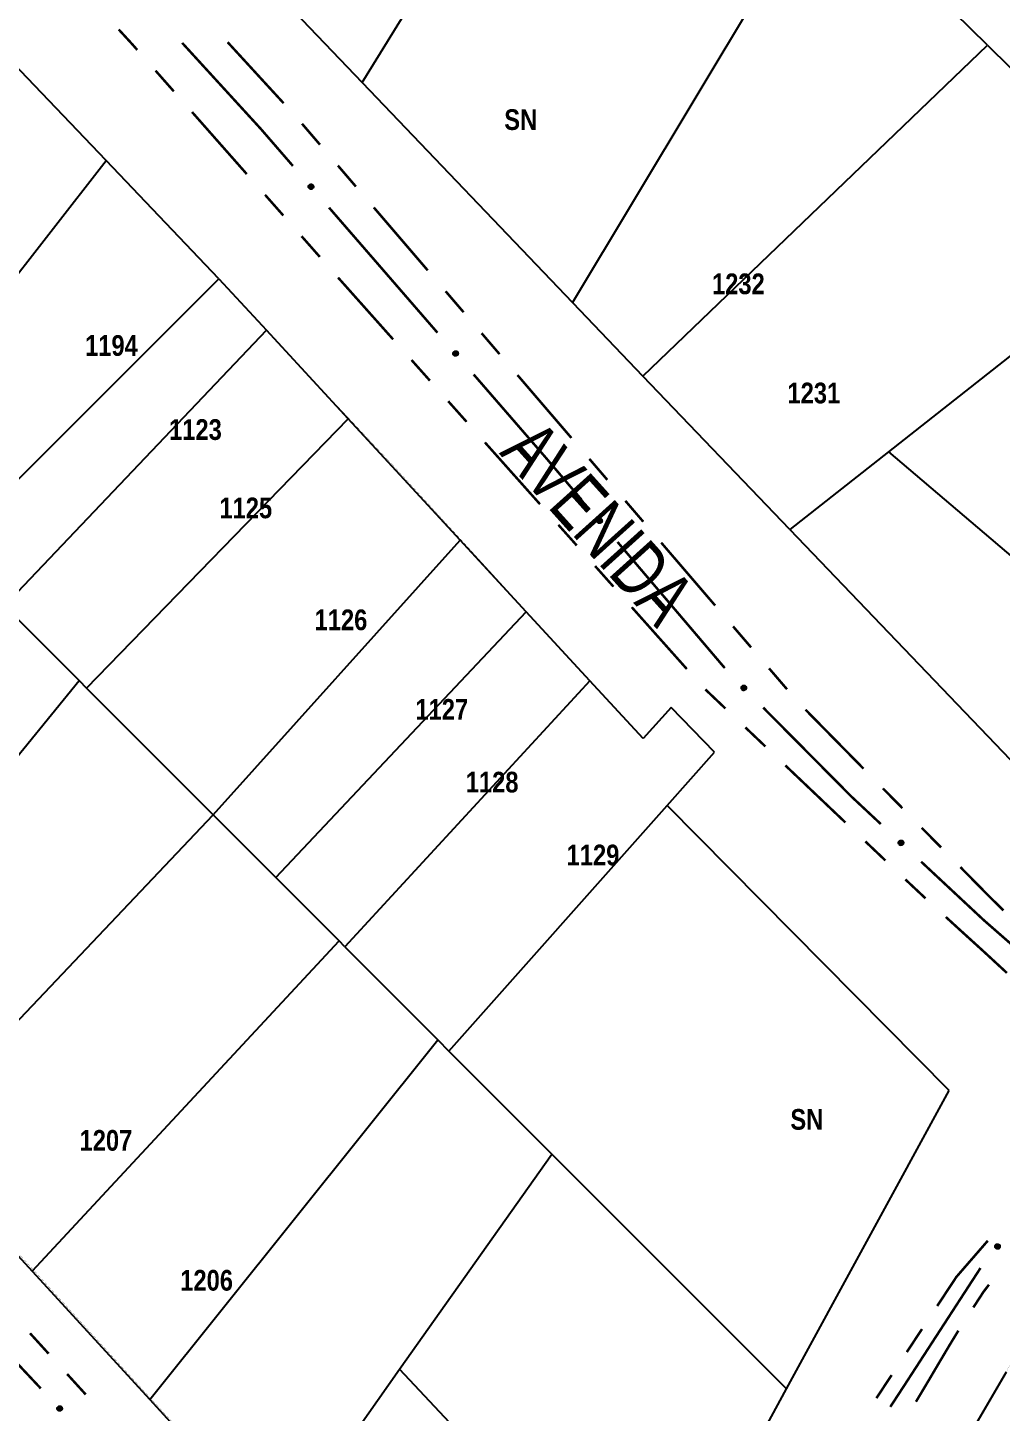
# Model space of a CAD drawing. Extents: x 201549 to 203722, y 4857623 to 4859778.
# Drawn here: x 202476.2 to 202546.8, y 4859355.8 to 4859456.1 of the extents above; entities that cross this region are included whole.
import ezdxf
from ezdxf.enums import TextEntityAlignment as Align

# ---------------------------------------------------------------- set-up
doc = ezdxf.new("R2010")
doc.units = 0
doc.header["$LTSCALE"] = 1.5
doc.header["$MEASUREMENT"] = 0
for name, color, linetype in [('CD-MALHA-LOTES', 40, 'CONTINUOUS'), ('RU-QUADRAS', 6, 'CONTINUOUS'), ('SV-EIXO-RUA-N-PAV', 6, 'CONTINUOUS'), ('SV-RUA-NAO-PAV-S-GUIA-C-GUIA', 7, 'CONTINUOUS'), ('SV-TXT-RUA-N-PAV-S-GUIA-C-GUIA', 7, 'CONTINUOUS'), ('Th_NmrPort', 1, 'CONTINUOUS')]:
    doc.layers.add(name, color=color, linetype=linetype)
doc.styles.add('ARIAL', font='ARIAL.TTF')
doc.styles.get("Standard").update_dxf_attribs({"font": 'swisscbo.ttf'})

msp = doc.modelspace()

# ---------------------------------------------------------------- linework, layer by layer
at = {"layer": 'CD-MALHA-LOTES', "linetype": 'Continuous'}
for p, q in [((202500.41, 4859452.11), (202516.65, 4859478.41)), ((202533.88, 4859466.5), (202515.67, 4859436.18)), ((202488.43, 4859464.65), (202500.41, 4859452.11)), ((202545.74, 4859454.82), (202538.5, 4859461.95)), ((202481.85, 4859446.46), (202474.6, 4859454.04)), ((202520.77, 4859430.84), (202545.74, 4859454.82)), ((202545.74, 4859454.82), (202551.57, 4859449.07)), ((202500.41, 4859452.11), (202515.67, 4859436.18)), ((202464.5, 4859424.19), (202481.85, 4859446.46)), ((202490.03, 4859437.89), (202481.85, 4859446.46)), ((202470.4, 4859418.28), (202490.03, 4859437.89)), ((202490.03, 4859437.89), (202493.48, 4859434.16)), ((202515.67, 4859436.18), (202520.77, 4859430.84)), ((202493.48, 4859434.16), (202474.49, 4859414.19)), ((202499.41, 4859427.74), (202493.48, 4859434.16)), ((202547.69, 4859432.53), (202538.56, 4859425.34)), ((202531.42, 4859419.72), (202520.77, 4859430.84)), ((202480.44, 4859408.23), (202499.41, 4859427.74)), ((202507.51, 4859418.96), (202499.41, 4859427.74)), ((202538.56, 4859425.34), (202531.42, 4859419.72)), ((202538.56, 4859425.34), (202559.65, 4859407.45)), ((202531.42, 4859419.72), (202553.24, 4859396.93)), ((202489.61, 4859399.05), (202507.51, 4859418.96)), ((202512.31, 4859413.76), (202507.51, 4859418.96)), ((202474.49, 4859414.19), (202479.9, 4859408.77)), ((202494.15, 4859394.51), (202512.31, 4859413.76)), ((202516.93, 4859408.75), (202512.31, 4859413.76)), ((202459.82, 4859384.16), (202479.9, 4859408.77)), ((202479.9, 4859408.77), (202480.44, 4859408.23)), ((202516.93, 4859408.75), (202499.15, 4859389.49)), ((202520.78, 4859404.57), (202516.93, 4859408.75)), ((202480.44, 4859408.23), (202489.61, 4859399.05)), ((202522.82, 4859406.83), (202520.78, 4859404.57)), ((202525.95, 4859403.58), (202522.82, 4859406.83)), ((202522.53, 4859399.73), (202525.95, 4859403.58)), ((202506.71, 4859381.93), (202522.53, 4859399.73)), ((202542.98, 4859379.07), (202522.53, 4859399.73)), ((202467.53, 4859375.75), (202489.61, 4859399.05)), ((202494.15, 4859394.51), (202489.61, 4859399.05)), ((202498.74, 4859389.91), (202494.15, 4859394.51)), ((202476.5, 4859365.97), (202498.74, 4859389.91)), ((202499.15, 4859389.49), (202498.74, 4859389.91)), ((202499.15, 4859389.49), (202505.9, 4859382.74)), ((202485.02, 4859356.68), (202505.9, 4859382.74)), ((202505.9, 4859382.74), (202506.71, 4859381.93)), ((202506.71, 4859381.93), (202514.17, 4859374.46)), ((202531.17, 4859357.44), (202542.98, 4859379.07)), ((202467.53, 4859375.75), (202476.5, 4859365.97)), ((202503.13, 4859358.87), (202514.17, 4859374.46)), ((202514.17, 4859374.46), (202531.17, 4859357.44)), ((202476.5, 4859365.97), (202485.02, 4859356.68)), ((202494.36, 4859346.49), (202503.13, 4859358.87)), ((202521.35, 4859339.45), (202503.13, 4859358.87)), ((202547.09, 4859358.66), (202543.45, 4859352.42)), ((202485.02, 4859356.68), (202494.36, 4859346.49)), ((202521.35, 4859339.45), (202531.17, 4859357.44))]:
    msp.add_line(p, q, dxfattribs=at)
at = {"layer": 'RU-QUADRAS', "linetype": 'Continuous'}
for points in [[(202436.06, 4859513.09, 0.01, 0.01, 0), (202441.02, 4859521.42, 0.01, 0.01, 0), (202441.86, 4859520.97, 0.01, 0.01, 0), (202468.84, 4859570.54, 0.01, 0.01, 0), (202499.09, 4859541.53, 0.01, 0.01, 0), (202498.36, 4859540.61, 0.01, 0.01, -0.0290950236), (202525.34, 4859513.79, 0.01, 0.01, 0), (202584.31, 4859447.92, 0.01, 0.01, 0), (202553.24, 4859396.93, 0.01, 0.01, 0), (202488.43, 4859464.65, 0.01, 0.01, 0), (202479.38, 4859474.86, 0.01, 0.01, 0), (202477.02, 4859472.58, 0.01, 0.01, 0), (202473.99, 4859474.54, 0.01, 0.01, 0), (202475.85, 4859477.34, 0.01, 0.01, 0), (202469.74, 4859485.1, 0.01, 0.01, 0), (202466.68, 4859485.1, 0.01, 0.01, 0)], [(202398.92, 4859449.28, 0.01, 0.01, 0), (202422.78, 4859490.87, 0.01, 0.01, 0), (202431.6, 4859503.85, 0.01, 0.01, 0.025706591), (202459.39, 4859473.18, 0.01, 0.01, 0), (202458.41, 4859471.92, 0.01, 0.01, 0), (202466.87, 4859463.9, 0.01, 0.01, 0), (202466.09, 4859462.94, 0.01, 0.01, -0.0087187584), (202520.78, 4859404.57, 0.01, 0.01, 0), (202522.82, 4859406.83, 0.01, 0.01, 0), (202525.95, 4859403.58, 0.01, 0.01, 0), (202522.53, 4859399.73, 0.01, 0.01, 0), (202542.98, 4859379.07, 0.01, 0.01, 0), (202513.69, 4859325.42, 0.01, 0.01, 0.0056296423)], [(202520.07, 4859317.59, 0.01, 0.01, 0), (202528.45, 4859326.83, 0.01, 0.01, 0), (202553.18, 4859369.07, 0.01, 0.01, -0.0062454547), (202659.68, 4859256.08, 0.01, 0.01, 0), (202644.76, 4859232.94, 0.01, 0.01, 0), (202641.02, 4859224.22, 0.01, 0.01, 0), (202629.65, 4859204.84, 0.01, 0.01, -0.0097152506), (202584.4, 4859251.71, 0.01, 0.01, 0)]]:
    msp.add_lwpolyline(points, format="xyseb", close=True, dxfattribs=at)
at = {"layer": 'SV-EIXO-RUA-N-PAV', "const_width": 0.18}
for points in [[(202487.366299, 4859454.987767), (202492.765877, 4859449.084839)], [(202492.765877, 4859449.084839), (202493.057091, 4859448.766477)], [(202493.057091, 4859448.766477), (202495.394953, 4859446.070395)], [(202498.01548, 4859443.048336), (202505.87706, 4859433.982159)], [(202508.497586, 4859430.9601), (202513.083508, 4859425.671497)], [(202513.083508, 4859425.671497), (202513.714314, 4859424.944035)], [(202513.714314, 4859424.944035), (202516.330854, 4859421.869601)], [(202518.923328, 4859418.823444), (202526.700752, 4859409.684971)], [(202529.488041, 4859406.817843), (202535.825784, 4859400.427772)], [(202535.825784, 4859400.427772), (202535.889053, 4859400.363981)], [(202535.889053, 4859400.363981), (202538.016537, 4859398.378329)], [(202540.940758, 4859395.649056), (202545.327089, 4859391.555147)], [(202545.327089, 4859391.555147), (202545.474845, 4859391.417242)], [(202545.474845, 4859391.417242), (202549.8382, 4859387.599306)], [(202468.984764, 4859366.137588), (202477.118916, 4859357.478651)], [(202539.846299, 4859357.896912), (202545.239006, 4859366.204596)], [(202538.701589, 4859356.141689), (202539.794125, 4859357.816911)], [(202539.794125, 4859357.816911), (202539.846299, 4859357.896912)]]:
    msp.add_lwpolyline(points, dxfattribs=at)
at = {"layer": 'SV-EIXO-RUA-N-PAV'}
for points in [[(202496.694254, 4859444.740036), (202496.743084, 4859444.737256), (202496.784481, 4859444.724881), (202496.816039, 4859444.704623), (202496.839257, 4859444.679449), (202496.86011, 4859444.65102), (202496.874811, 4859444.617719), (202496.88294, 4859444.577145), (202496.880495, 4859444.528143), (202496.865031, 4859444.486568), (202496.846825, 4859444.454567), (202496.82197, 4859444.428845), (202496.794013, 4859444.40905), (202496.758917, 4859444.394924), (202496.717719, 4859444.387087), (202496.668505, 4859444.390738), (202496.628002, 4859444.403148), (202496.597993, 4859444.423544), (202496.572292, 4859444.448696), (202496.551351, 4859444.477975), (202496.537109, 4859444.510747), (202496.529293, 4859444.552242), (202496.533541, 4859444.600768), (202496.545457, 4859444.641305), (202496.565426, 4859444.671593), (202496.590758, 4859444.696339), (202496.619018, 4859444.717601), (202496.651877, 4859444.733772), (202496.694254, 4859444.740036)], [(202507.176361, 4859432.6518), (202507.22519, 4859432.64902), (202507.266588, 4859432.636646), (202507.298145, 4859432.616387), (202507.321364, 4859432.591213), (202507.342217, 4859432.562784), (202507.356917, 4859432.529484), (202507.365046, 4859432.488909), (202507.362601, 4859432.439907), (202507.347138, 4859432.398332), (202507.328932, 4859432.366331), (202507.304076, 4859432.340609), (202507.27612, 4859432.320814), (202507.241024, 4859432.306688), (202507.199825, 4859432.298851), (202507.150611, 4859432.302502), (202507.110109, 4859432.314912), (202507.0801, 4859432.335309), (202507.054398, 4859432.36046), (202507.033457, 4859432.389739), (202507.019215, 4859432.422511), (202507.0114, 4859432.464006), (202507.015647, 4859432.512532), (202507.027563, 4859432.55307), (202507.047533, 4859432.583358), (202507.072865, 4859432.608103), (202507.101124, 4859432.629365), (202507.133984, 4859432.645536), (202507.176361, 4859432.6518)], [(202517.617799, 4859420.527286), (202517.666601, 4859420.524055), (202517.707883, 4859420.511298), (202517.739252, 4859420.490749), (202517.762236, 4859420.465362), (202517.782826, 4859420.436741), (202517.797218, 4859420.403306), (202517.804971, 4859420.362658), (202517.802073, 4859420.313681), (202517.786226, 4859420.27225), (202517.767725, 4859420.240419), (202517.742633, 4859420.214928), (202517.714494, 4859420.195392), (202517.679269, 4859420.181591), (202517.638, 4859420.174136), (202517.588822, 4859420.178242), (202517.548436, 4859420.191025), (202517.518616, 4859420.211698), (202517.493149, 4859420.237087), (202517.472479, 4859420.266558), (202517.458541, 4859420.29946), (202517.45111, 4859420.341025), (202517.455805, 4859420.38951), (202517.468095, 4859420.429936), (202517.488344, 4859420.460038), (202517.513904, 4859420.484548), (202517.542359, 4859420.505548), (202517.575366, 4859420.521414), (202517.617799, 4859420.527286)], [(202528.056632, 4859408.417391), (202528.105538, 4859408.417883), (202528.147671, 4859408.408305), (202528.180513, 4859408.390202), (202528.205363, 4859408.366638), (202528.22807, 4859408.339667), (202528.244965, 4859408.307424), (202528.255789, 4859408.267484), (202528.256627, 4859408.218428), (202528.243979, 4859408.175912), (202528.227954, 4859408.142765), (202528.204874, 4859408.115438), (202528.178304, 4859408.093818), (202528.144231, 4859408.077376), (202528.103649, 4859408.066802), (202528.054301, 4859408.067153), (202528.01306, 4859408.076826), (202527.981754, 4859408.09517), (202527.954428, 4859408.118547), (202527.931575, 4859408.146359), (202527.915173, 4859408.178105), (202527.9046, 4859408.218985), (202527.905593, 4859408.267686), (202527.914771, 4859408.30893), (202527.93267, 4859408.340486), (202527.95629, 4859408.36687), (202527.983065, 4859408.389974), (202528.014769, 4859408.408307), (202528.056632, 4859408.417391)], [(202539.448719, 4859397.192204), (202539.497569, 4859397.194582), (202539.54004, 4859397.186636), (202539.573556, 4859397.169813), (202539.599296, 4859397.147225), (202539.623027, 4859397.121151), (202539.641153, 4859397.089583), (202539.65351, 4859397.05009), (202539.656239, 4859397.001103), (202539.64524, 4859396.958131), (202539.630506, 4859396.92439), (202539.608497, 4859396.896194), (202539.582781, 4859396.873565), (202539.549368, 4859396.855821), (202539.509223, 4859396.843689), (202539.459899, 4859396.842137), (202539.418315, 4859396.850212), (202539.386324, 4859396.867335), (202539.358117, 4859396.88964), (202539.334209, 4859396.916551), (202539.316595, 4859396.94764), (202539.304453, 4859396.988081), (202539.303566, 4859397.036785), (202539.311146, 4859397.078352), (202539.327816, 4859397.110575), (202539.3504, 4859397.13785), (202539.376264, 4859397.16197), (202539.407237, 4859397.181512), (202539.448719, 4859397.192204)], [(202546.298345, 4859367.735103), (202546.29491, 4859367.783891), (202546.301934, 4859367.826524), (202546.318027, 4859367.860396), (202546.340052, 4859367.886619), (202546.365607, 4859367.910909), (202546.396775, 4859367.929714), (202546.435991, 4859367.942923), (202546.484907, 4859367.946712), (202546.528108, 4859367.936646), (202546.562159, 4859367.922646), (202546.590826, 4859367.901253), (202546.614007, 4859367.876032), (202546.63247, 4859367.843011), (202546.645467, 4859367.803139), (202546.648087, 4859367.753859), (202546.640914, 4859367.712111), (202546.624488, 4859367.679757), (202546.602799, 4859367.651073), (202546.576412, 4859367.626588), (202546.545711, 4859367.608305), (202546.505542, 4859367.59529), (202546.456869, 4859367.593349), (202546.415148, 4859367.600028), (202546.382572, 4859367.615996), (202546.354814, 4859367.637985), (202546.33014, 4859367.66332), (202546.309932, 4859367.693863), (202546.298345, 4859367.735103)], [(202478.470124, 4859356.201046), (202478.519026, 4859356.200211), (202478.560883, 4859356.189494), (202478.593222, 4859356.170507), (202478.617424, 4859356.146277), (202478.639391, 4859356.1187), (202478.655405, 4859356.086011), (202478.665142, 4859356.045792), (202478.664649, 4859355.996732), (202478.650852, 4859355.954574), (202478.633934, 4859355.921874), (202478.610122, 4859355.895183), (202478.582975, 4859355.874291), (202478.548469, 4859355.85878), (202478.507614, 4859355.84931), (202478.458294, 4859355.851), (202478.41733, 4859355.861789), (202478.386533, 4859355.880975), (202478.359851, 4859355.905084), (202478.337762, 4859355.933506), (202478.322227, 4859355.965686), (202478.312767, 4859356.006837), (202478.31508, 4859356.055494), (202478.325373, 4859356.096473), (202478.344122, 4859356.127531), (202478.368449, 4859356.153265), (202478.39584, 4859356.175635), (202478.42803, 4859356.193101), (202478.470124, 4859356.201046)]]:
    msp.add_lwpolyline(points, close=True, dxfattribs=at)
for points in [[(202496.529293, 4859444.552242), (202496.717719, 4859444.387087)], [(202496.533541, 4859444.600768), (202496.758917, 4859444.394924)], [(202496.535088, 4859444.574606), (202496.735937, 4859444.39297)], [(202496.537109, 4859444.510747), (202496.668505, 4859444.390738)], [(202496.538606, 4859444.528893), (202496.687678, 4859444.39447)], [(202496.540164, 4859444.618741), (202496.772574, 4859444.404873)], [(202496.545457, 4859444.641305), (202496.794013, 4859444.40905)], [(202496.547553, 4859444.491498), (202496.643681, 4859444.40147)], [(202496.551351, 4859444.477975), (202496.628002, 4859444.403148)], [(202496.557134, 4859444.653323), (202496.805635, 4859444.420899)], [(202496.565426, 4859444.671593), (202496.82197, 4859444.428845)], [(202496.579468, 4859444.681721), (202496.831271, 4859444.441322)], [(202496.590758, 4859444.696339), (202496.846825, 4859444.454567)], [(202496.608197, 4859444.704826), (202496.854016, 4859444.475494)], [(202496.619018, 4859444.717601), (202496.865031, 4859444.486568)], [(202496.63844, 4859444.72202), (202496.870093, 4859444.511107)], [(202496.651877, 4859444.733772), (202496.880495, 4859444.528143)], [(202496.672258, 4859444.73509), (202496.877987, 4859444.554074)], [(202496.694254, 4859444.740036), (202496.88294, 4859444.577145)], [(202496.72079, 4859444.737441), (202496.873712, 4859444.602744)], [(202496.743084, 4859444.737256), (202496.874811, 4859444.617719)], [(202496.766713, 4859444.730303), (202496.860916, 4859444.640412)], [(202496.784481, 4859444.724881), (202496.86011, 4859444.65102)], [(202507.0114, 4859432.464006), (202507.199825, 4859432.298851)], [(202507.015647, 4859432.512532), (202507.241024, 4859432.306688)], [(202507.017195, 4859432.48637), (202507.218043, 4859432.304734)], [(202507.019215, 4859432.422511), (202507.150611, 4859432.302502)], [(202507.020713, 4859432.440657), (202507.169785, 4859432.306234)], [(202507.02227, 4859432.530505), (202507.254681, 4859432.316637)], [(202507.027563, 4859432.55307), (202507.27612, 4859432.320814)], [(202507.029659, 4859432.403263), (202507.125787, 4859432.313234)], [(202507.033457, 4859432.389739), (202507.110109, 4859432.314912)], [(202507.039241, 4859432.565088), (202507.287742, 4859432.332663)], [(202507.047533, 4859432.583358), (202507.304076, 4859432.340609)], [(202507.061575, 4859432.593485), (202507.313378, 4859432.353087)], [(202507.072865, 4859432.608103), (202507.328932, 4859432.366331)], [(202507.090303, 4859432.61659), (202507.336123, 4859432.387258)], [(202507.101124, 4859432.629365), (202507.347138, 4859432.398332)], [(202507.120546, 4859432.633784), (202507.352199, 4859432.422872)], [(202507.133984, 4859432.645536), (202507.362601, 4859432.439907)], [(202507.154364, 4859432.646855), (202507.360094, 4859432.465839)], [(202507.176361, 4859432.6518), (202507.365046, 4859432.488909)], [(202507.202897, 4859432.649205), (202507.355818, 4859432.514508)], [(202507.22519, 4859432.64902), (202507.356917, 4859432.529484)], [(202507.248819, 4859432.642068), (202507.343022, 4859432.552176)], [(202507.266588, 4859432.636646), (202507.342217, 4859432.562784)], [(202517.45111, 4859420.341025), (202517.638, 4859420.174136)], [(202517.455805, 4859420.38951), (202517.679269, 4859420.181591)], [(202517.457111, 4859420.363335), (202517.656272, 4859420.17985)], [(202517.458541, 4859420.29946), (202517.588822, 4859420.178242)], [(202517.460206, 4859420.317591), (202517.608029, 4859420.181796)], [(202517.462594, 4859420.407421), (202517.693017, 4859420.191413)], [(202517.468095, 4859420.429936), (202517.714494, 4859420.195392)], [(202517.468807, 4859420.280116), (202517.564098, 4859420.189202)], [(202517.472479, 4859420.266558), (202517.548436, 4859420.191025)], [(202517.479884, 4859420.441845), (202517.726225, 4859420.207133)], [(202517.488344, 4859420.460038), (202517.742633, 4859420.214928)], [(202517.502479, 4859420.470035), (202517.752049, 4859420.227319)], [(202517.513904, 4859420.484548), (202517.767725, 4859420.240419)], [(202517.53142, 4859420.492874), (202517.775109, 4859420.261279)], [(202517.542359, 4859420.505548), (202517.786226, 4859420.27225)], [(202517.561821, 4859420.509787), (202517.791514, 4859420.296742)], [(202517.575366, 4859420.521414), (202517.802073, 4859420.313681)], [(202517.595758, 4859420.522544), (202517.799805, 4859420.339634)], [(202517.617799, 4859420.527286), (202517.804971, 4859420.362658)], [(202517.64431, 4859420.524446), (202517.79598, 4859420.388341)], [(202517.666601, 4859420.524055), (202517.797218, 4859420.403306)], [(202517.690165, 4859420.516884), (202517.783533, 4859420.426126)], [(202517.707883, 4859420.511298), (202517.782826, 4859420.436741)], [(202527.9046, 4859408.218985), (202528.103649, 4859408.066802)], [(202527.905593, 4859408.267686), (202528.144231, 4859408.077376)], [(202527.908887, 4859408.241687), (202528.121433, 4859408.07389)], [(202527.910999, 4859408.286062), (202528.157192, 4859408.088216)], [(202527.914771, 4859408.30893), (202528.178304, 4859408.093818)], [(202527.915173, 4859408.178105), (202528.054301, 4859408.067153)], [(202527.915454, 4859408.196311), (202528.073183, 4859408.072159)], [(202527.925618, 4859408.321702), (202528.189108, 4859408.106417)], [(202527.926882, 4859408.159599), (202528.028815, 4859408.076201)], [(202527.931575, 4859408.146359), (202528.01306, 4859408.076826)], [(202527.93267, 4859408.340486), (202528.204874, 4859408.115438)], [(202527.946003, 4859408.351529), (202528.213321, 4859408.12851)], [(202527.95629, 4859408.36687), (202528.227954, 4859408.142765)], [(202527.973122, 4859408.376504), (202528.233729, 4859408.164126)], [(202527.983065, 4859408.389974), (202528.243979, 4859408.175912)], [(202528.002147, 4859408.395683), (202528.247388, 4859408.200735)], [(202528.014769, 4859408.408307), (202528.256627, 4859408.218428)], [(202528.035016, 4859408.410985), (202528.252391, 4859408.244134)], [(202528.056632, 4859408.417391), (202528.255789, 4859408.267484)], [(202528.083282, 4859408.416576), (202528.24487, 4859408.292408)], [(202528.105538, 4859408.417883), (202528.244965, 4859408.307424)], [(202528.12958, 4859408.412526), (202528.229583, 4859408.329136)], [(202528.147671, 4859408.408305), (202528.22807, 4859408.339667)], [(202539.303566, 4859397.036785), (202539.549368, 4859396.855821)], [(202539.304453, 4859396.988081), (202539.509223, 4859396.843689)], [(202539.30786, 4859397.010932), (202539.526721, 4859396.851458)], [(202539.308259, 4859397.055356), (202539.561901, 4859396.867153)], [(202539.311146, 4859397.078352), (202539.582781, 4859396.873565)], [(202539.316173, 4859396.965843), (202539.478573, 4859396.847867)], [(202539.316595, 4859396.94764), (202539.459899, 4859396.842137)], [(202539.321493, 4859397.091533), (202539.593091, 4859396.886572)], [(202539.327816, 4859397.110575), (202539.608497, 4859396.896194)], [(202539.329008, 4859396.929599), (202539.434083, 4859396.850195)], [(202539.334209, 4859396.916551), (202539.418315, 4859396.850212)], [(202539.340713, 4859397.122124), (202539.616433, 4859396.909582)], [(202539.3504, 4859397.13785), (202539.630506, 4859396.92439)], [(202539.366848, 4859397.148127), (202539.635453, 4859396.945959)], [(202539.376264, 4859397.16197), (202539.64524, 4859396.958131)], [(202539.395112, 4859397.16841), (202539.647689, 4859396.983067)], [(202539.407237, 4859397.181512), (202539.656239, 4859397.001103)], [(202539.427366, 4859397.184969), (202539.651015, 4859397.026626)], [(202539.448719, 4859397.192204), (202539.65351, 4859397.05009)], [(202539.475381, 4859397.192418), (202539.641638, 4859397.074575)], [(202539.497569, 4859397.194582), (202539.641153, 4859397.089583)], [(202539.5218, 4859397.190157), (202539.624945, 4859397.110686)], [(202539.54004, 4859397.186636), (202539.623027, 4859397.121151)], [(202546.29491, 4859367.783891), (202546.396775, 4859367.929714)], [(202546.297553, 4859367.761754), (202546.411769, 4859367.930524)], [(202546.298345, 4859367.735103), (202546.435991, 4859367.942923)], [(202546.298809, 4859367.808211), (202546.376028, 4859367.913053)], [(202546.301934, 4859367.826524), (202546.365607, 4859367.910909)], [(202546.306039, 4859367.713912), (202546.459503, 4859367.940936)], [(202546.309932, 4859367.693863), (202546.484907, 4859367.946712)], [(202546.323293, 4859367.682024), (202546.503124, 4859367.938555)], [(202546.33014, 4859367.66332), (202546.528108, 4859367.936646)], [(202546.344183, 4859367.654206), (202546.540489, 4859367.927125)], [(202546.354814, 4859367.637985), (202546.562159, 4859367.922646)], [(202546.370746, 4859367.62864), (202546.577269, 4859367.908897)], [(202546.382572, 4859367.615996), (202546.590826, 4859367.901253)], [(202546.401746, 4859367.610087), (202546.600779, 4859367.886058)], [(202546.415148, 4859367.600028), (202546.614007, 4859367.876032)], [(202546.438202, 4859367.597639), (202546.620869, 4859367.855296)], [(202546.456869, 4859367.593349), (202546.63247, 4859367.843011)], [(202546.482624, 4859367.598202), (202546.637321, 4859367.820464)], [(202546.505542, 4859367.59529), (202546.645467, 4859367.803139)], [(202546.527522, 4859367.607489), (202546.641954, 4859367.772405)], [(202546.545711, 4859367.608305), (202546.648087, 4859367.753859)], [(202546.56348, 4859367.621106), (202546.64059, 4859367.727875)], [(202546.576412, 4859367.626588), (202546.640914, 4859367.712111)], [(202478.312767, 4859356.006837), (202478.507614, 4859355.84931)], [(202478.31508, 4859356.055494), (202478.548469, 4859355.85878)], [(202478.317667, 4859356.029414), (202478.525584, 4859355.855914)], [(202478.320982, 4859356.073716), (202478.561719, 4859355.869264)], [(202478.322227, 4859355.965686), (202478.458294, 4859355.851)], [(202478.323001, 4859355.983876), (202478.477304, 4859355.855492)], [(202478.325373, 4859356.096473), (202478.582975, 4859355.874291)], [(202478.333429, 4859355.946868), (202478.433063, 4859355.860736)], [(202478.336563, 4859356.108946), (202478.594116, 4859355.886593)], [(202478.337762, 4859355.933506), (202478.41733, 4859355.861789)], [(202478.344122, 4859356.127531), (202478.610122, 4859355.895183)], [(202478.35775, 4859356.138209), (202478.618919, 4859355.908021)], [(202478.368449, 4859356.153265), (202478.633934, 4859355.921874)], [(202478.385536, 4859356.16244), (202478.640287, 4859355.943071)], [(202478.39584, 4859356.175635), (202478.650852, 4859355.954574)], [(202478.415071, 4859356.180823), (202478.654933, 4859355.979296)], [(202478.42803, 4859356.193101), (202478.664649, 4859355.996732)], [(202478.448342, 4859356.195229), (202478.661111, 4859356.022543)], [(202478.470124, 4859356.201046), (202478.665142, 4859356.045792)], [(202478.496743, 4859356.199509), (202478.654903, 4859356.071003)], [(202478.519026, 4859356.200211), (202478.655405, 4859356.086011)], [(202478.542913, 4859356.194204), (202478.640618, 4859356.108132)], [(202478.560883, 4859356.189494), (202478.639391, 4859356.1187)]]:
    msp.add_lwpolyline(points, dxfattribs=at)
at = {"layer": 'SV-RUA-NAO-PAV-S-GUIA-C-GUIA', "const_width": 0.18}
for points in [[(202483.695876, 4859454.948454), (202482.768104, 4859455.956902)], [(202484.112497, 4859454.476283), (202483.695876, 4859454.948454)], [(202490.661306, 4859455.039285), (202494.718537, 4859450.619005)], [(202486.758984, 4859451.476932), (202485.435741, 4859452.976608)], [(202492.051957, 4859445.478229), (202488.082227, 4859449.977256)], [(202496.053932, 4859449.130481), (202497.355922, 4859447.612317)], [(202498.657913, 4859446.094154), (202499.959903, 4859444.57599)], [(202494.698443, 4859442.478878), (202493.3752, 4859443.978553)], [(202501.261894, 4859443.057826), (202505.167865, 4859438.503335)], [(202497.34493, 4859439.479526), (202496.021687, 4859440.979202)], [(202502.661118, 4859433.50141), (202498.668893, 4859437.980488)], [(202506.469856, 4859436.985172), (202507.771846, 4859435.467008)], [(202509.073836, 4859433.948844), (202510.375827, 4859432.430681)], [(202505.322601, 4859430.515358), (202503.991859, 4859432.008384)], [(202511.677817, 4859430.912517), (202515.583789, 4859426.358026)], [(202507.984084, 4859427.529307), (202506.653343, 4859429.022332)], [(202513.307051, 4859421.557203), (202509.314826, 4859426.036281)], [(202516.886035, 4859424.840082), (202518.188626, 4859423.322434)], [(202519.491217, 4859421.804785), (202520.793808, 4859420.287136)], [(202515.968535, 4859418.571151), (202514.637793, 4859420.064177)], [(202522.096398, 4859418.769488), (202526.004171, 4859414.216542)], [(202518.630018, 4859415.585099), (202517.299276, 4859417.078125)], [(202523.952985, 4859409.612995), (202519.96076, 4859414.092073)], [(202527.306761, 4859412.698893), (202528.609352, 4859411.181245)], [(202529.911943, 4859409.663596), (202531.214534, 4859408.145948)], [(202526.746764, 4859406.755124), (202525.296514, 4859408.132359)], [(202532.556464, 4859406.664464), (202536.76532, 4859402.388305)], [(202529.647264, 4859404.000655), (202528.197014, 4859405.37789)], [(202535.448264, 4859398.491717), (202531.097514, 4859402.623421)], [(202538.168272, 4859400.962919), (202539.571224, 4859399.537533)], [(202540.974176, 4859398.112147), (202542.377128, 4859396.686761)], [(202538.348764, 4859395.737248), (202536.898514, 4859397.114482)], [(202543.78008, 4859395.261375), (202545.183032, 4859393.835989)], [(202539.852414, 4859394.309302), (202539.799014, 4859394.360013)], [(202539.852414, 4859394.309302), (202539.852514, 4859394.309402)], [(202540.528007, 4859393.675701), (202539.852414, 4859394.309302)], [(202541.220947, 4859393.025832), (202540.528007, 4859393.675701)], [(202545.183032, 4859393.835989), (202545.818695, 4859393.190162)], [(202541.257805, 4859392.992042), (202541.220947, 4859393.025832)], [(202545.818695, 4859393.190162), (202546.598371, 4859392.422992)], [(202543.39099, 4859391.036441), (202542.732051, 4859391.640525)], [(202546.598371, 4859392.422992), (202546.901724, 4859392.124505)], [(202543.469445, 4859390.965064), (202543.39099, 4859391.036441)], [(202545.561571, 4859389.061687), (202543.469445, 4859390.965064)], [(202545.687581, 4859388.945202), (202545.561571, 4859389.061687)], [(202547.156216, 4859387.58759), (202545.687581, 4859388.945202)], [(202543.490291, 4859365.559035), (202545.769888, 4859368.185017)], [(202543.202488, 4859365.122829), (202543.490291, 4859365.559035)], [(202542.101053, 4859363.453446), (202543.202488, 4859365.122829)], [(202545.45225, 4859364.470041), (202544.720464, 4859363.34849)], [(202545.850354, 4859364.997491), (202545.45225, 4859364.470041)], [(202476.339072, 4859361.477948), (202477.685395, 4859359.998957)], [(202539.898182, 4859360.11468), (202540.999617, 4859361.784063)], [(202543.636629, 4859361.667791), (202543.116493, 4859360.813707)], [(202543.028487, 4859360.669199), (202542.603934, 4859359.955064)], [(202543.116493, 4859360.813707), (202543.028487, 4859360.669199)], [(202542.603934, 4859359.955064), (202542.25224, 4859359.363484)], [(202479.031717, 4859358.519965), (202480.37804, 4859357.040974)], [(202537.695311, 4859356.775913), (202538.796747, 4859358.445297)], [(202542.25224, 4859359.363484), (202541.585614, 4859358.233723)], [(202541.479594, 4859358.054046), (202541.07469, 4859357.374099)], [(202541.585614, 4859358.233723), (202541.479594, 4859358.054046)], [(202540.703209, 4859356.750282), (202540.560366, 4859356.516518)], [(202541.07469, 4859357.374099), (202540.703209, 4859356.750282)]]:
    msp.add_lwpolyline(points, dxfattribs=at)

# ---------------------------------------------------------------- texts
at = {"layer": 'SV-TXT-RUA-N-PAV-S-GUIA-C-GUIA', "style": 'ARIAL', "width": 0.7}
msp.add_text('AVENIDA', height=4, rotation=312, dxfattribs=at).set_placement((202510.306474, 4859425.242832))
at = {"layer": 'Th_NmrPort', "color": 1}
for s, p in [('SN', (202510.718554, 4859449.427271)), ('1232', (202525.778554, 4859437.527271)), ('1194', (202480.328554, 4859433.057271)), ('1231', (202531.248554, 4859429.617271)), ('1123', (202486.418554, 4859426.967271)), ('1125', (202490.068554, 4859421.287271)), ('1126', (202496.968554, 4859413.177271)), ('1127', (202504.278554, 4859406.687271)), ('1128', (202507.928554, 4859401.417271)), ('1129', (202515.238554, 4859396.137271)), ('SN', (202531.458554, 4859376.977271)), ('1207', (202479.928554, 4859375.457271)), ('1206', (202487.228554, 4859365.317271))]:
    msp.add_text(s, height=1.5, dxfattribs=at).set_placement(p, align=Align.MIDDLE_LEFT)

doc.saveas('drawing.dxf')
